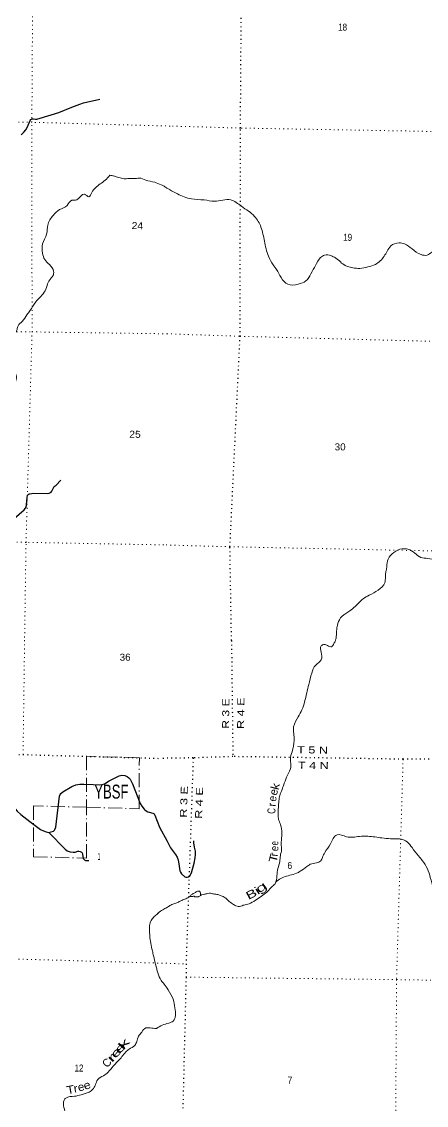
# Model space of a CAD drawing. Header units: feet. Extents: x -481249 to -254670, y -730376 to -544252.
# Drawn here: x -354370 to -344259, y -603842 to -576767 of the extents above; entities that cross this region are included whole.
import ezdxf
from ezdxf.enums import TextEntityAlignment as Align

# ---------------------------------------------------------------- set-up
doc = ezdxf.new("R2010")
doc.units = ezdxf.units.FT
doc.header["$LTSCALE"] = 70
doc.linetypes.add('DOT_DASHED', pattern=[7.7, 5, -1.2, 0.3, -1.2])
doc.linetypes.add('DOTTED', pattern=[1.5, 0.3, -1.2])
for name, color, linetype, lineweight in [('29', 7, 'Continuous', 25), ('39', 7, 'Continuous', 13), ('41', 7, 'Continuous', 13), ('44', 7, 'DOT_DASHED', 13), ('6', 7, 'DOTTED', 25), ('7', 7, 'DOTTED', 13)]:
    doc.layers.add(name, color=color, linetype=linetype, lineweight=lineweight)

msp = doc.modelspace()

# ---------------------------------------------------------------- linework, layer by layer
at = {"layer": '29'}
for points in [[(-354385.58, -579596.14), (-354318.04, -579529.64), (-354265.52, -579467.43), (-354231.21, -579411.66), (-354158.33, -579235.77), (-354139.02, -579210.03), (-354106.87, -579192.87), (-354072.56, -579195.01), (-354021.12, -579205.74), (-353993.24, -579203.59), (-353905.35, -579180), (-353437.97, -579038.43), (-353116.38, -578905.44), (-352919.14, -578828.22), (-352821.58, -578796.04), (-352420.66, -578703.8)], [(-354557.61, -589180.11), (-354308.92, -588961.32), (-354278.37, -588920.56), (-354268.72, -588903.4), (-354261.75, -588884.1), (-354253.71, -588856.21), (-354238.17, -588733.94), (-354221.02, -588600.95), (-354214.59, -588589.16), (-354202.8, -588577.37), (-354182.43, -588564.5), (-354165.28, -588560.2), (-354120.25, -588552.7), (-354068.8, -588549.47), (-353721.48, -588555.91), (-353686.11, -588549.48), (-353663.6, -588538.75), (-353637.33, -588518.37), (-353620.72, -588493.7), (-353569.27, -588401.46), (-353555.87, -588384.31), (-353511.38, -588343.55), (-353393.46, -588221.28)], [(-355650.03, -595069.79), (-355416.11, -595072.63), (-355372.53, -595080.08), (-355348.07, -595098.15), (-355334.26, -595111.99), (-355305.54, -595166.23), (-355050.4, -595719.32), (-354953.67, -595890.57), (-354875, -596026.71), (-354820.77, -596102.23), (-354480.58, -596489.39), (-354393.42, -596574.48), (-354170.16, -596753.18), (-353899.07, -596947.82), (-353825.72, -596987.18), (-353760.87, -597011.64), (-353693.35, -597024.42)], [(-353693.35, -597024.42), (-353631.17, -597011.64), (-353574.84, -596989.3), (-353550.38, -596971.22), (-353537.62, -596952.07), (-353515.3, -596895.7), (-353426, -596117.11), (-353411.12, -596078.82), (-353389.85, -596051.17), (-353345.21, -596010.75), (-353119.83, -595878.86), (-353017.78, -595836.31), (-352966.74, -595823.55), (-352915.71, -595817.17), (-352817.91, -595815.04), (-352584.03, -595823.55), (-352422.44, -595836.31), (-352360.78, -595827.8), (-352303.38, -595806.53), (-352184.31, -595738.46), (-351933.42, -595606.56), (-351865.38, -595595.93), (-351793.09, -595602.31), (-351734.61, -595622.52), (-351691.03, -595657.62), (-351662.32, -595694.85), (-351601.74, -595806.53), (-351406.13, -596300.06), (-351368.91, -596369.2), (-351312.57, -596440.46), (-351289.71, -596461.2), (-351255.7, -596487.79), (-351221.68, -596505.88), (-351185, -596521.29), (-351091.45, -596544.69), (-351073.91, -596551.61), (-351061.68, -596561.71), (-351042.54, -596591.49), (-350926.64, -596891.7)], [(-350926.64, -596891.7), (-350732.88, -597239.79), (-350654.71, -597406.78), (-350530.06, -597571.65), (-350485.69, -597641.41), (-350466.67, -597690.03), (-350459.81, -597708.52), (-350434.98, -597869.7), (-350420.19, -597979.62), (-350403.29, -598019.78), (-350380.05, -598055.72), (-350295.54, -598129.7), (-350272.31, -598140.27), (-350238.5, -598142.38), (-350204.7, -598136.04), (-350166.67, -598108.56), (-350128.64, -598032.46), (-350056.81, -597789.38), (-350037.79, -597662.55), (-350025.12, -597578), (-350023.53, -597536.24), (-350027.23, -597495.56), (-350050.47, -597394.09), (-350069.48, -597286.29), (-350071.6, -597233.45)], [(-353693.35, -597024.42), (-353284.6, -597445.6), (-353232.52, -597480.7), (-353161.28, -597509.42), (-353083.69, -597516.86), (-353033.71, -597513.68), (-352966.75, -597491.34), (-352940.16, -597488.15), (-352905.09, -597497.72), (-352876.38, -597517.93), (-352862.56, -597536.01), (-352846.61, -597568.98), (-352833.85, -597671.09), (-352826.42, -597682.79), (-352811.54, -597701.94), (-352794.53, -597714.7), (-352774.32, -597722.15), (-352693.52, -597726.4)]]:
    msp.add_lwpolyline(points, dxfattribs=at)
at = {"layer": '39'}
msp.add_line((-350971.52, -599043.8), (-350973.2, -599045.05), dxfattribs=at)
for points in [[(-357175.11, -592105.76), (-357015.25, -591968.52), (-356753.84, -591746.99), (-356543.27, -591558.55), (-356306.83, -591380.68), (-356044.8, -591129.05), (-355913.77, -590904.87), (-355932.74, -590753.92), (-356194.83, -590519.72), (-356243.55, -590253.74), (-356191.1, -589947.65), (-356088.43, -589638.58), (-355841.33, -589332.44), (-355595.51, -589088.51), (-355366.63, -588790.03), (-355307.77, -588562.37), (-355252.46, -588214.19), (-355227.52, -587879.44), (-355200.09, -587619.02), (-355270.33, -587521.23), (-355268.8, -587446.98), (-355208.94, -587365.89), (-355247.48, -587190.45), (-355174.22, -587043.39), (-355123.11, -586899.88), (-355095.08, -586707.73), (-354928.59, -586711.12), (-354770.15, -586617.98), (-354647.74, -586520.1), (-354529.94, -586353.87), (-354554.21, -586070.31), (-354547.09, -585821.52), (-354510.38, -585597.43), (-354569.04, -585521.95), (-354679.21, -585316.95), (-354692.64, -585091.83), (-354726, -584761.92), (-354653.49, -584650.97), (-354547.57, -584574.84), (-354486.93, -584455.62), (-354461, -584365.81), (-354354.38, -584255.56), (-354240.6, -584089.24), (-354164.27, -583988.41), (-354019.33, -583770.53), (-353786.76, -583488.19), (-353721.08, -583318.89), (-353644.14, -583187.96), (-353588.49, -583116.82), (-353572.1, -583002.72), (-353673.07, -582838.06), (-353794.8, -582707.1), (-353845.82, -582553.49), (-353847.06, -582320.59), (-353747.67, -582073.68), (-353716.93, -581847.45), (-353583.57, -581607.26), (-353422.09, -581463.99), (-353237.29, -581357.34), (-353120.27, -581229.23), (-352989.56, -581215.83), (-352804.09, -581077.08), (-352690.99, -581139.6), (-352618.68, -581038.69), (-352527.87, -580916.07), (-352283.2, -580728.33), (-352165.92, -580606.33)], [(-350688.28, -580950.57), (-350755.44, -580917.53), (-350827.94, -580866.95), (-350888.64, -580839.97), (-351045.44, -580779.28), (-351269.69, -580723.63), (-351434.92, -580676.42), (-351500.68, -580683.17), (-351618.7, -580683.17), (-351809.23, -580689.91), (-352072.25, -580622.47), (-352165.92, -580606.33)], [(-350673.96, -580964.28), (-350478.08, -581071.27), (-350130.07, -581194.86), (-349809.76, -581222.12), (-349557.53, -581251.12), (-349144.89, -581220.58), (-348879.11, -581377.95), (-348549.59, -581633.81), (-348390.32, -581899.05), (-348305.46, -582250.24), (-348200.67, -582629.56), (-348089.27, -582840.5), (-348001.58, -582961.12), (-347886.15, -583162.05), (-347718.52, -583329.08), (-347464.18, -583326.02), (-347265.64, -583244.55), (-347142.84, -583064.56), (-347027.97, -582858.48), (-346899.09, -582658.46), (-346800.76, -582600.68), (-346642.6, -582613.3), (-346528.66, -582671.87), (-346460.74, -582720.24), (-346344.95, -582820.92), (-346094.97, -582918.08), (-345920.79, -582930.76), (-345720.4, -582893.41), (-345531.94, -582831.96), (-345409.47, -582742.19), (-345312.93, -582626.26), (-345238.39, -582500.22), (-345145.81, -582370.24), (-344941.28, -582294.82), (-344803.19, -582319.39), (-344615.4, -582446.4), (-344391.6, -582585.57), (-344237.45, -582600.18), (-344119.02, -582522.43), (-343966.65, -582470.86), (-343878.7, -582517.3), (-343808.79, -582569.69), (-343771.02, -582648.03), (-343749.02, -582656.13), (-343639.48, -582826.96), (-343615.87, -582945.34), (-343560.2, -583057.82), (-343594.47, -583121.85), (-343574.77, -583214.15), (-343549.1, -583316.5), (-343503.48, -583440.98), (-343437.77, -583545.48), (-343426.22, -583677.85), (-343420.56, -583774.11), (-343438.85, -583850.23), (-343485.18, -583926.25), (-343429.32, -583986.61), (-343537.79, -584078.43), (-343520.08, -584166.71), (-343410.16, -584229.28), (-343430.95, -584445.74), (-343469.53, -584595.96), (-343580.23, -584753.95), (-343694.95, -584913.92), (-343717.34, -585016.09), (-343609.88, -585206.96), (-343470.27, -585367.87), (-343368.65, -585512.61), (-343266.9, -585621.25), (-343101.21, -585768.23), (-342915.31, -585865.16), (-342673.88, -586112.67), (-342361.96, -586248.16), (-342178.15, -586371.14), (-341994.25, -586466.06), (-341770, -586474.91), (-341601.52, -586403.36), (-341406.9, -586297.82), (-341270.16, -586137.93), (-341023.39, -586012.54), (-340684.91, -585999.76), (-340410.42, -585960.68), (-340201.92, -585895.29), (-339937.21, -585790.01), (-339654.61, -585724.9), (-339350.4, -585776.15), (-339142.42, -585857.12), (-338852.33, -585936.39), (-338600.34, -586031.56), (-338321.66, -585940.37), (-338056.66, -585756.9), (-337764.14, -585715.88), (-337524.06, -585780.93), (-337234.09, -585894.29), (-336878.37, -586104.12), (-336648.45, -586209.24), (-336616.44, -586217.37)], [(-346546.72, -592266.29), (-346520, -592195.05), (-346506, -592091.05), (-346497, -591953.05), (-346473, -591805.05), (-346368, -591627.05), (-346173, -591487.05), (-346039, -591377.05), (-345836, -591185.05), (-345689, -591098.05), (-345461, -590970.05), (-345298, -590788.05), (-345281, -590640.05), (-345248, -590382.05), (-345212, -590197.05), (-345073, -590029.05), (-344860, -589938.05), (-344718, -589947.05), (-344550, -590043.05), (-344400, -590152.05), (-344220, -590177.05), (-344016, -590228.05), (-343826, -590287.05), (-343514, -590330.05), (-343312, -590377.05), (-343150, -590446.05), (-342985, -590376.05), (-342797, -590280.05), (-342511, -590306.05), (-342231, -590441.05), (-342003, -590652.05), (-341777, -590745.05), (-341522, -590973.05), (-341242, -591150.05), (-341018, -591298.05), (-340859, -591545.05), (-340703, -591686.05), (-340550, -591877.05), (-340452, -592019.05), (-340376, -592130.05), (-340289, -592247.05), (-340239, -592325.05), (-340147.05, -592360.52)], [(-346546.72, -592266.29), (-346595.77, -592352.8), (-346622.13, -592382.59), (-346728.03, -592353.3), (-346809.93, -592328.3), (-346882.45, -592365.6), (-346890.08, -592521.97), (-346886.02, -592710.57), (-347023.65, -592843.41), (-347121.9, -593042.89), (-347197, -593328.88), (-347247.22, -593534.92), (-347299.67, -593763), (-347365.84, -593960.83), (-347457.79, -594132.3), (-347574.58, -594381.72), (-347572.36, -594554.25), (-347562.08, -594722.86), (-347613.11, -595007.12), (-347655.17, -595199.21), (-347647.23, -595399.89), (-347727.34, -595589.55), (-347807.62, -595795.25), (-347863.33, -595951.08), (-347919.02, -596104.9), (-347940.41, -596235.04), (-347956.17, -596403.36), (-347961.94, -596573.8), (-347949.27, -596704.33), (-347902.55, -596837.25), (-347870.56, -597038.2), (-347878.19, -597194.57), (-347887.45, -597314.82), (-347876.86, -597453.35), (-347906.44, -597601.45), (-347920.02, -597751.74), (-347965.88, -597923.73), (-347991.81, -598105.98), (-348039.95, -598304.02), (-348122.95, -598385.32), (-348218.19, -598488.54), (-348341.45, -598587.44), (-348484.81, -598692.13), (-348652.14, -598790.53), (-348788.91, -598833.67), (-348833.05, -598844.65), (-348957.62, -598877.33), (-349015.52, -598856.62), (-349101.22, -598811.52), (-349212.5, -598722), (-349287.96, -598654.95), (-349385.64, -598605.7), (-349495.5, -598572.36), (-349599.52, -598555.13), (-349649.47, -598540.52), (-349723.68, -598547.71), (-349804.06, -598568.86), (-349876.33, -598582.08), (-349898.47, -598591.86), (-349901.96, -598541.67), (-349927.53, -598495.25), (-349977.62, -598494.68), (-350046.14, -598532.02), (-350116.7, -598573.34), (-350171.31, -598622.87), (-350268.09, -598679.94), (-350370.71, -598720.91), (-350453.29, -598762.09), (-350539.86, -598801.23), (-350646.44, -598838.14), (-350723.12, -598889.42), (-350815.82, -598940.52), (-350930.8, -599013.44), (-350959.35, -599037.7)], [(-348013.43, -598258.18), (-347958.89, -598216.67), (-347825.87, -598141.96), (-347673.1, -598095.55), (-347500.25, -598045.35), (-347411.55, -597994.2), (-347244.03, -597877.75), (-347159.28, -597820.54), (-347006.61, -597784.16), (-346895.85, -597731.26), (-346856.95, -597651.46), (-346797.54, -597525.76), (-346651, -597306.77), (-346589.55, -597177.08), (-346490.38, -597081.92), (-346250.42, -597130.78), (-345931.75, -597124.36), (-345719.3, -597120.75), (-345367.04, -597160.85), (-345152.84, -597181.33), (-344930.47, -597185.86), (-344736.86, -597260.27), (-344616.1, -597402.05), (-344457.97, -597612.45), (-344358.97, -597727.91), (-344232.83, -597931.94), (-344158.91, -598147.41), (-344079.57, -598419.11), (-343993.57, -598628.7), (-343895.44, -598828.39), (-343759.97, -599098.72), (-343619.83, -599304.91), (-343532.98, -599432.27), (-343371.85, -599546.43), (-343221.56, -599546.12), (-342997.47, -599578.75), (-342725.08, -599591.87), (-342492.97, -599624.59), (-342209.04, -599683.97), (-341956.76, -599702.88), (-341718.18, -599691.54), (-341459.82, -599704.5), (-341158.24, -599800.19), (-340903.43, -599963.55), (-340654.23, -600086.73), (-340327.07, -600228.85), (-340039.09, -600284.26), (-339714.9, -600326.05), (-339478.79, -600358.81), (-339224.69, -600395.79), (-338993.72, -600538.83), (-338666.81, -600705.01), (-338251.56, -600854.14), (-338021.5, -600890.85), (-337644.63, -600877.07), (-337262.32, -600917.51), (-336891.8, -600935.75)], [(-350168.89, -598618.25), (-350139.28, -598625.24), (-350093.17, -598623.76), (-350057.07, -598620.15), (-350046.07, -598629.09), (-350013.56, -598632.7), (-349955.76, -598632.7), (-349894.51, -598595.92)], [(-350959.35, -599037.7), (-351032.48, -599103.33), (-351121.47, -599199.43), (-351171.3, -599313.33), (-351178.42, -599459.26), (-351167.74, -599608.76), (-351146.38, -599793.85), (-351103.67, -599978.93), (-351075.2, -600110.63), (-351050.28, -600203.17), (-351011.13, -600381.14), (-350980.98, -600481.61)], [(-351003.35, -601925.16), (-350859.82, -601838.57), (-350696.99, -601788.26), (-350584.22, -601735.38), (-350524.73, -601601.65), (-350540.77, -601408.91), (-350584.62, -601191.77), (-350710.4, -600953.65), (-350809.17, -600816.13), (-350882.33, -600721.02), (-350966.53, -600531.51), (-350980.98, -600481.61)], [(-353731.88, -605742.67), (-353701.32, -605664.59), (-353681.31, -605507.9), (-353625.15, -605321.03), (-353585.06, -605124.14), (-353563.03, -604993.55), (-353547.05, -604788.65), (-353521.03, -604599.81), (-353517.04, -604531.51), (-353480.91, -604467.19), (-353348.34, -604422.87), (-353241.9, -604336.39), (-353215.86, -604185.71), (-353256.09, -604069.25), (-353314.44, -603896.56), (-353310.51, -603711.76), (-353268.35, -603659.49), (-353047.38, -603617.08), (-352882.66, -603576.74), (-352685.8, -603510.25), (-352595.43, -603441.87), (-352527.18, -603333.33), (-352470.99, -603198.69), (-352326.39, -603104.14), (-352113.53, -602901.04), (-351958.92, -602734.17), (-351864.54, -602625.6), (-351766.16, -602506.99), (-351683.82, -602436.6), (-351545.25, -602346.07), (-351493.06, -602247.59), (-351446.92, -602110.96), (-351370.62, -602010.44), (-351268.21, -601909.91), (-351161.73, -601907.79), (-351003.11, -601925.19)]]:
    msp.add_spline(points, degree=3, dxfattribs=at)
at = {"layer": '44'}
for points in [[(-351430.97, -596431.61), (-351430.08, -595159.14), (-352750.05, -595122.03), (-352751.09, -596394.68), (-351430.97, -596431.61)], [(-352751.09, -596394.68), (-354070.92, -596357.39), (-354071.81, -597629.86), (-352751.83, -597666.98)]]:
    msp.add_lwpolyline(points, close=True, dxfattribs=at)
at = {"layer": '6'}
msp.add_line((-349127.23, -592228.32), (-349093.19, -595128.76), dxfattribs=at)
for points in [[(-349127.23, -592228.32), (-349165.61, -589885.95), (-348912.66, -584627.87), (-348902.22, -579425.03), (-348869.74, -574220.27), (-348855.7, -573354.05)], [(-382797.47, -594641.38), (-381403.02, -594666.92), (-380796.31, -594648.23), (-376504.99, -594752.36), (-375468.35, -594715.16), (-371305.61, -594813.39), (-370220.75, -594798.23), (-365927.41, -594916.42), (-364802.37, -594895.2), (-360669.76, -595013.55), (-359606.99, -594998.41), (-355390.02, -595074.5), (-354335.28, -595077.45), (-350900.65, -595174.03)], [(-319002.41, -595613.88), (-322562.37, -595505.67), (-323674.61, -595517.14), (-327889.56, -595409.19), (-328991.58, -595400.71), (-333150.92, -595341.53), (-334264.96, -595332.92), (-338500.23, -595252.82), (-339512.21, -595257.4), (-343767.64, -595189.11), (-344839.75, -595195.02), (-349093.19, -595128.76), (-350085.43, -595161.64), (-350900.65, -595174.03)], [(-350085.43, -595161.64), (-350262.89, -600308.8), (-350262.3, -600639.79), (-350386.55, -605679.23), (-350367.64, -605982.34), (-350389.46, -610806.31), (-350394.52, -611101.12), (-350438.83, -613053.87)]]:
    msp.add_lwpolyline(points, dxfattribs=at)
at = {"layer": '7'}
for p, q in [((-354335.28, -595077.45), (-354296.73, -592149.91)), ((-350978.01, -600286.79), (-350262.89, -600308.8))]:
    msp.add_line(p, q, dxfattribs=at)
for points in [[(-354296.73, -592149.91), (-354261.1, -589776.15), (-354110.93, -584517.48), (-354115.74, -579281.74), (-354083.85, -574115.01), (-354031.84, -568848.31), (-354012, -563584.98), (-353930.14, -558943.22)], [(-350661.59, -579375.68), (-354115.74, -579281.74), (-359435.9, -579197.53), (-364735.97, -579111.72), (-368695.78, -579035.65)], [(-318774.76, -579815.65), (-322493.47, -579791.81), (-327771.42, -579551.66), (-333086.52, -579622.13), (-338345.05, -579550.47), (-343611.73, -579518.87), (-348902.22, -579425.03), (-350661.59, -579375.68)], [(-382623.97, -584131.85), (-380641.05, -584172.14), (-375384.17, -584210.9), (-370079.81, -584282.74), (-364804.56, -584404.18), (-359532.79, -584499.45), (-354110.93, -584517.48), (-350740.13, -584566.14)], [(-350740.13, -584566.14), (-348912.66, -584627.87), (-343718.45, -584763.46), (-338463.7, -584772.95), (-333159.19, -584864.84), (-327858.48, -584900.57), (-322532.35, -585108.82), (-318856.29, -585080.16)], [(-350819.93, -589840.08), (-354261.1, -589776.15), (-356169.2, -589764.66)], [(-342616.16, -590009.67), (-343905.21, -589993.71), (-349165.61, -589885.95), (-350819.93, -589840.08)], [(-344839.75, -595195.02), (-345002.89, -600701.4), (-345035.84, -606020.7), (-345148.81, -611132.49), (-345176.67, -613155.05)], [(-356760.01, -600123.64), (-355393.58, -600162.5), (-350978.01, -600286.79)], [(-350262.3, -600639.79), (-345002.89, -600701.4), (-339695.63, -600787.63), (-334434.6, -600887.37), (-329181.84, -600976.84), (-323863.04, -601143.59), (-319079.75, -601235.49)]]:
    msp.add_lwpolyline(points, dxfattribs=at)

# ---------------------------------------------------------------- texts
at = {"layer": '41'}
for s, rotation, width, p in [('k', 75.324, 1.2, (-347956.97, -595976.06)), ('e', 79.886, 0.95, (-348019.51, -596264.05)), ('e', 76.079, 1.05, (-347997.23, -596113.4)), ('C', 87.92, 0.75, (-348031.8, -596561.97)), ('e', 90.448, 0.7, (-347956.46, -597344.06)), ('e', 83.037, 0.9, (-347964.68, -597501.74)), ('T', 75.933, 1.3, (-348008.64, -597797.44)), ('e', 49.135, 1.85, (-352025.95, -602688.88)), ('e', 50.008, 1.85, (-351925.81, -602578.87)), ('k', 49.35, 2.1, (-351833.2, -602479.26)), ('r', 47.451, 2.15, (-352117.8, -602788.78))]:
    msp.add_text(s, height=200, rotation=rotation, dxfattribs=dict(at, width=width)).set_placement(p)
for s, rotation, p in [('r', 84.574, (-348025.97, -596384.2)), ('r', 83.57, (-347975.73, -597632.71)), ('C', 45.378, (-352240.56, -602916.49))]:
    msp.add_text(s, height=200, rotation=rotation, dxfattribs=at).set_placement(p)
for s, rotation, width, p in [('g', 36.65, 1.85, (-348327.75, -598476.53)), ('B', 27.296, 1.5, (-348586.5, -598652.01)), ('i', 33.62, 1.45, (-348431.58, -598562.87)), ('T', 10.424, 1.2, (-353136.46, -603548.18)), ('r', 11.022, 1.1, (-353003.93, -603516.76)), ('e', 15.578, 1.1, (-352861.81, -603477.64)), ('e', 19.147, 1.2, (-352706.31, -603431.48))]:
    msp.add_text(s, height=200, rotation=rotation, dxfattribs=dict(at, width=width)).set_placement(p, align=Align.CENTER)
at = {"layer": '44', "width": 0.7}
msp.add_text('YBSF', height=350, dxfattribs=at).set_placement((-352556.89, -596179.34))
at = {"layer": '6'}
for s, rotation, width, p in [('R 3 E', 89.51, 1.3, (-349187.26, -594434.97)), ('R 4 E', 89.51, 1.35, (-348812.3, -594441.31)), ('T 5 N', 359.108, 1.35, (-347488.73, -595044.83)), ('T 4 N', 359.108, 1.35, (-347468.66, -595431.1)), ('R 3 E', 88.025, 1.35, (-350243.92, -596657.39)), ('R 4 E', 88.025, 1.35, (-349864.85, -596685.6))]:
    msp.add_text(s, height=175, rotation=rotation, dxfattribs=dict(at, width=width)).set_placement(p)
at = {"layer": '7'}
for s, width, p in [('18', 0.85, (-346461.01, -576991.28)), ('19', 0.85, (-346335.45, -582242.74)), ('30', 1.05, (-346548.27, -587478.91)), ('36', 1.05, (-351921.82, -592733.31)), ('1', 0.4, (-352470.61, -597709.34)), ('12', 0.85, (-353048.94, -602998.17))]:
    msp.add_text(s, height=175, dxfattribs=dict(at, width=width)).set_placement(p)
for s, rotation, width, p in [('24', 358.834, 1.1, (-351623.55, -581948.06)), ('25', 358.834, 1.1, (-351682.48, -587160.41)), ('6', 359.351, 0.9, (-347729.71, -597937.06)), ('7', 359.351, 0.9, (-347725.24, -603296.42))]:
    msp.add_text(s, height=175, rotation=rotation, dxfattribs=dict(at, width=width)).set_placement(p)

doc.saveas('drawing.dxf')
